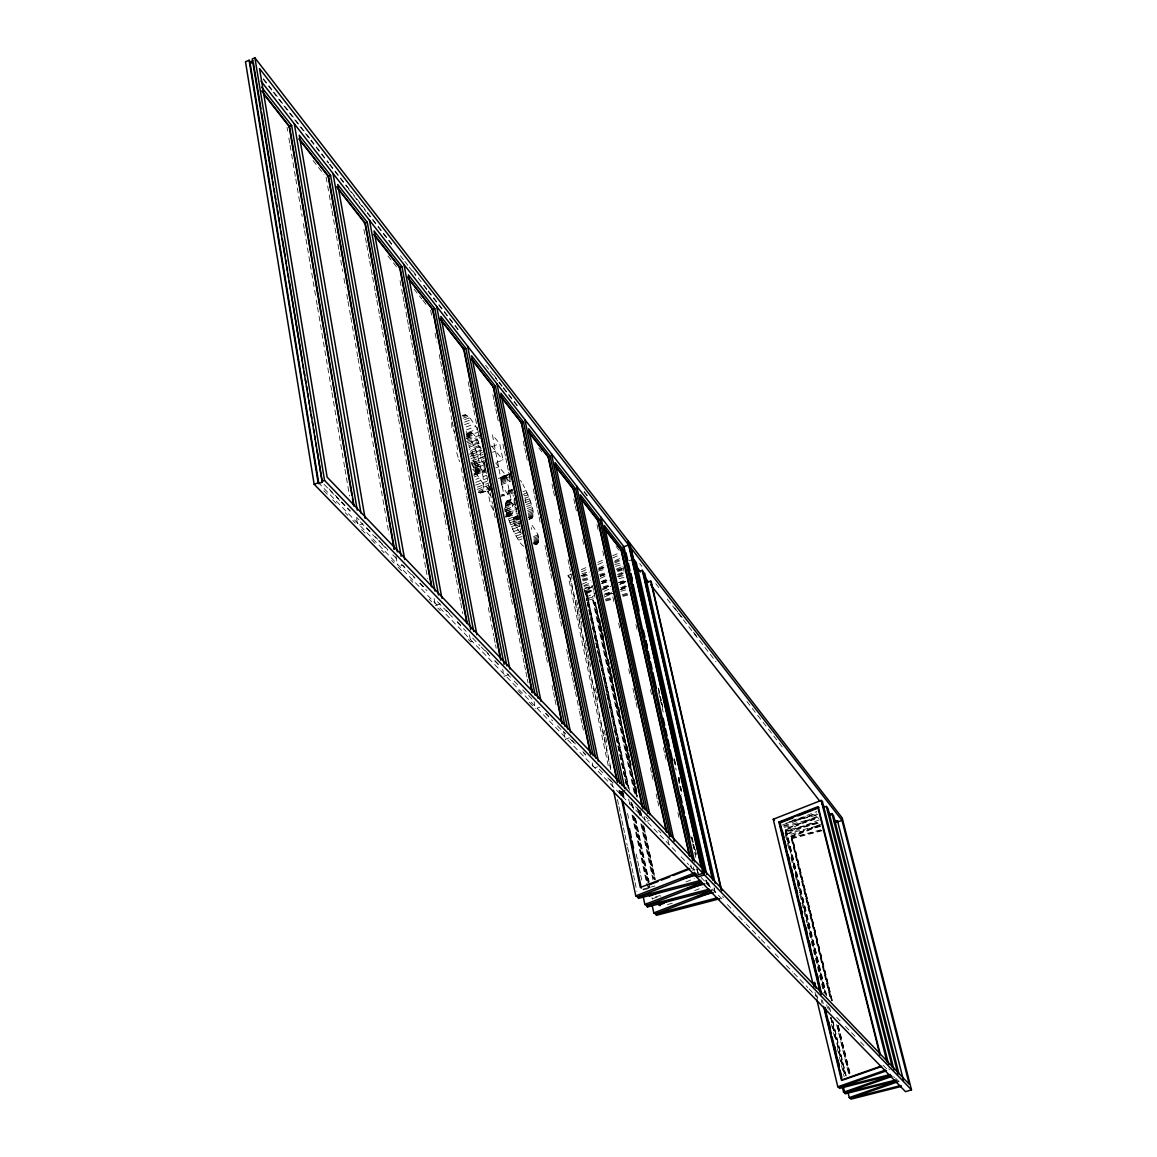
<?xml version="1.0" encoding="UTF-8"?>
<svg xmlns="http://www.w3.org/2000/svg" width="1157" height="1157" viewBox="0 0 1157 1157"><rect width="100%" height="100%" fill="white"/><g stroke="black" fill="none" stroke-linecap="round" stroke-linejoin="round"><path stroke-width="0.75" stroke-dasharray="5 3.75" d="M475.758 472.013L485.477 468.44L485.405 469.453L484.306 471.521L474.558 475.108L475.758 472.013L474.876 464.131L468.773 445.604L478.448 442.017L479.895 445.199L470.219 448.771M515.892 492.029L508.053 494.892L501.386 484.609L501.068 479.157L502.08 476.641L512.768 472.823M523.962 546.205C516.817 544.773 492.434 486.533 514.648 505.247M491.739 485.882L476.93 491.277L480.459 492.983L483.308 490.337L483.12 476.583L476.395 451.794L466.141 429.999L475.787 426.412L477.349 429.088L467.703 432.66M466.372 438.561L469.641 437.346C468.599 426.528 477.552 437.91 478.448 442.017M535.503 544.123L537.094 544.137C541.953 537.976 535.069 529.443 531.555 524.685L531.439 529.371M504.741 509.138C511.553 520.867 515.01 512.161 511.799 503.425L506.159 475.585L495.702 462.93M528.431 517.28C541.245 521.33 524.916 488.196 522.805 484.147M508.053 494.892L508.545 490.742L512.016 493.692M451.794 422.522L451.808 427.512L454.484 431.995M520.578 532.712C517.063 529.356 508.675 518.018 517.034 516.239M496.7 462.352L503.006 460.023L499.694 443.738L492.405 434.757L504.119 495.963L501.733 494.632M462.511 415.493C468.484 412.311 472.649 422.71 475.787 426.412M608.235 765.645L568.044 575.55L571.341 574.089M581.248 569.692L587.857 566.771M597.764 562.389L604.359 559.453M612.617 555.794L619.226 552.872M581.407 571.847L588.002 568.926M597.894 564.544L604.489 561.622M612.733 557.963L619.342 555.042M581.103 575.665L589.188 572.093M598.878 567.812L605.328 564.949M615.018 560.668L619.877 558.527M581.942 576.316L588.523 573.568M598.097 569.186L606.282 565.715M614.237 562.042L620.817 559.294M582.911 577.068L589.361 574.219M599.051 569.938L605.501 567.089M615.177 562.808L620.022 560.668M582.087 584.227L590.287 580.612M600.121 576.287L606.673 573.395M616.507 569.056L621.425 566.887M583.866 585.616L592.066 582.014M600.252 578.399L606.789 575.521M618.257 570.473L623.16 568.304M583.735 589.361L591.748 585.832M601.38 581.595L607.787 578.775M617.404 574.552L623.825 571.732M592.586 586.483L584.574 590.012L586.83 600.584M602.204 582.246L608.611 579.44M623.03 573.091L618.228 575.203L623.146 573.178M592.702 586.57L584.69 590.099L586.946 600.671M602.32 582.347L608.727 579.527M585.514 590.735L593.527 587.221M601.539 583.707L609.551 580.178M617.549 576.663L623.97 573.843M586.151 597.055L594.279 593.483M602.421 589.925L610.549 586.353M618.691 582.781L625.185 579.932M629.524 790.303L587.915 598.415L594.409 595.566M604.156 591.285L610.665 588.436M620.412 584.169L626.92 581.32M604.214 594.958L612.458 591.357M620.702 587.742L625.648 585.587M611.619 592.717L605.024 595.595L611.735 592.803M626.443 586.223L619.863 589.115L626.559 586.324M604.316 597.055L612.545 593.454L603.983 595.913M620.774 589.839L627.369 586.961M782.465 825.028L816.943 811.491M783.708 825.91L816.524 813.038M816.668 816.596L784.793 829.077L786.037 829.959L826.185 994.948M817.319 817.073L785.372 829.497L825.172 992.851M786.037 829.959L817.883 817.493M819.301 819.865L785.039 833.271L786.717 835.267L820.805 826.286M825.389 994.297L786.268 834.139L818.881 821.398M829.8 996.683L790.607 836.034L820.631 824.305M819.604 825.433L791.186 836.439L830.798 998.766M790.607 836.034L791.836 836.901L820.168 825.838M686.014 881.894L694.33 878.655M694.619 890.586L702.863 887.39M462.424 415.999L465.664 414.785M463.567 416.636L466.806 415.421M463.234 418.241L468.079 416.433M464.68 419.644L469.525 417.836M464.666 422.074L471.116 419.673M464.608 424.677L472.663 421.683M466.184 426.933L474.225 423.939M466.155 434.15L471.029 432.342M466.835 434.049L470.089 432.848M466.604 434.265L471.463 432.458M467.11 434.54L471.969 432.732M466.531 434.83L469.785 433.615M467.688 435.003L472.562 433.195M466.372 435.885L469.626 434.67M466.734 436.247L478.882 431.937M466.329 437.144L469.583 435.943M467.486 437.086L473.951 434.685M466.618 438.648L474.703 435.639M467.37 439.718L480.401 434.945M466.517 441.482L476.207 437.896M467.269 442.755L476.959 439.168M472.244 441.656L481.876 438.084M468.021 444.129L477.711 440.542M473.69 444.91L483.308 441.352M469.496 447.152L479.186 443.565M475.079 448.323L483.091 445.358M470.928 450.521L480.603 446.935M471.608 452.315L481.283 448.742M469.438 454.209L472.707 452.994L472.085 450.955L469.12 449.278M476.395 451.794L484.407 448.829M491.855 446.631L499.694 443.738M472.244 454.166L481.919 450.594M470.161 456.379L473.43 455.164L472.707 452.994M472.851 456.06L482.541 452.488M477.653 455.323L480.849 454.137M471 458.62L474.269 457.42L479.967 468.296L484.306 471.521M473.43 458.013L483.105 454.441M492.549 452.3L495.717 451.129M471.926 460.891L483.64 456.437M478.81 458.881L486.822 455.93M470.899 462.829L475.802 461.021M474.442 462.048L484.132 458.476M471.521 464.145L476.424 462.337M474.876 464.131L484.566 460.558M479.895 462.482L483.105 461.296M472.172 465.432L477.074 463.624M472.851 466.676L477.754 464.883M475.238 466.097L484.928 462.525M473.56 467.876L478.463 466.069M475.498 467.862L485.202 464.29M480.878 466.069L484.089 464.883M472.663 469.612L479.2 467.211M475.672 469.438L485.376 465.866M473.43 470.697L479.967 468.296M475.758 470.812L485.477 467.254M474.225 471.694L480.762 469.294M474.948 472.49L481.471 470.089M475.672 473.025L485.405 469.453M474.008 473.705L482.151 470.711M474.63 474.168L485.246 470.263M473.575 475.05L485 470.899M474.095 475.165L484.696 471.304M495.688 467.92L498.869 466.763M482.512 473.199L485.723 472.027M474.327 476.843L477.624 475.643L483.814 484.725L489.18 489.194M475.831 479.345L479.114 478.145M483.12 476.583L486.33 475.397M359.465 525.032L362.821 523.803M475.715 482.324L480.647 480.517M483.554 479.649L486.779 478.477M475.657 485.116L482.209 482.715M483.828 482.411L487.039 481.24M502.08 476.641L512.059 472.866M498.262 478.477L511.004 473.806M503.396 476.265L512.045 473.647M501.371 477.769L510.772 474.327M477.262 487.111L491.985 481.919M501.183 478.405L510.599 474.963M501.068 479.157L510.483 475.715M504.235 476.51L506.26 477.884L509.384 476.742M501.01 480.01L510.425 476.568M477.147 489.382L485.333 486.388M483.872 487.01L491.942 484.06M500.995 480.994L510.425 477.537M501.068 482.079L510.497 478.622M501.198 483.279L510.627 479.837M478.231 492.202L491.392 487.372M501.386 484.609L510.83 481.153M479.417 492.766L492.52 487.965M480.459 492.983L491.899 488.804M481.384 492.839L491.132 489.281M493.215 509.803L490.496 504.683L487.82 491.19L491.031 490.004M508.285 490.886L511.987 489.585M508.082 491.161L512.349 489.7M507.923 491.768L515.747 488.919M507.865 492.593L515.689 489.744M501.053 495.384L504.25 494.213M507.894 493.634L515.733 490.785M501.068 496.469L504.264 495.312M523.007 491.667L526.102 490.539M524.02 493.923L527.115 492.795M506.549 501.082L516.861 497.148M506.231 501.574L516.441 497.843M505.971 502.21L517.121 498.146M524.844 495.919L527.939 494.791M505.797 503.006L515.27 499.564M505.71 503.975L515.574 500.403M505.696 505.088L515.169 501.632M525.64 497.929L528.72 496.801M505.45 505.739L511.799 503.425M505.768 506.347L515.255 502.89M524.83 500.504L529.458 498.826M504.235 508.342L515.4 504.307M506.144 509.297L515.632 505.855L514.417 500.489M504.524 510.194L512.479 507.301M525.509 502.528L530.137 500.851M506.448 510.989L515.95 507.533L516.384 509.485L506.882 512.927M504.727 511.842L512.681 508.964M526.131 504.539L530.759 502.861M506.433 512.739L512.797 510.425M526.695 506.535L531.323 504.857M506.448 514.012L512.826 511.698M505.566 515.067L508.776 513.91M506.39 515.096L512.768 512.782M507.373 514.908L516.875 511.452M506.404 515.733L509.615 514.561M506.245 515.993L512.623 513.679M527.187 508.502L531.83 506.809M505.551 516.731L510.367 514.995M506.014 516.687L512.392 514.373M505.638 517.193L512.03 514.879M507.909 516.89L517.425 513.448M527.606 510.411L532.249 508.733M508.516 518.871L518.032 515.429M527.925 512.001L532.567 510.324M513.607 517.555L521.474 514.72M513.433 517.946L521.301 515.096M513.882 517.381L517.931 516.485M513.39 518.538L521.257 515.689M528.156 513.462L532.798 511.784M509.181 520.852L518.683 517.41M513.448 519.348L521.33 516.499M528.315 514.778L532.958 513.101M513.636 520.39L521.503 517.541M528.402 515.95L533.044 514.272M509.875 522.819L519.392 519.377M513.968 521.807L517.121 520.679M528.402 516.991L533.059 515.299M528.344 517.873L533.001 516.196M514.417 523.253L517.569 522.111M510.627 524.772L520.144 521.33M529.761 518.061L532.871 516.933M529.544 518.64L532.654 517.526M529.255 519.103L532.365 517.974M528.908 519.421L532.018 518.293M514.966 524.671L522.848 521.821M511.423 526.681L520.925 523.253M515.603 526.073L518.741 524.931M516.311 527.418L519.464 526.29M512.508 529.139L522.024 525.712M513.665 531.526L523.166 528.098M514.865 533.84L524.367 530.412M516.109 536.053L524.02 533.203M517.396 538.15L525.307 535.301M518.712 540.117L521.865 538.988M533.507 536.559L538.179 534.881M533.739 537.962L538.395 536.284M533.883 539.263L538.555 537.586M533.97 540.435L538.641 538.757M533.984 541.505L538.656 539.827M533.941 542.445L538.612 540.767M533.84 543.269L538.511 541.592M533.666 543.978L538.352 542.3M535.011 544.007L538.135 542.893M534.563 544.802L537.687 543.674M435.422 605.574L440.166 603.882M468.325 639.474L470.754 641.976L473.849 640.891M508.559 674.705L504.062 676.281L502.688 669.194M536.964 708.142L539.885 707.144M569.49 737.79L565.209 739.251L567.653 741.767M594.741 767.756L597.533 766.816M625.17 790.376L621.107 791.735L623.522 794.237M646.691 821.354L649.352 820.472M692.378 870.209L694.909 869.384M581.942 573.626L588.855 571.717M599.225 568.868L606.138 566.959M614.772 564.573L621.685 562.664M628.584 560.769L633.776 559.337M581.045 575.853L587.944 573.944M598.299 571.095L605.198 569.201M615.553 566.337L622.452 564.442M582.26 579.238L590.894 576.851M599.528 574.479L608.163 572.108M616.797 569.721L623.695 567.827M582.636 580.047L589.593 578.269M599.904 575.304L606.861 573.51M617.158 570.546L624.115 568.767M583.085 580.988L589.983 579.078M600.324 576.229L607.223 574.335M617.578 571.486L622.741 570.054M584.097 586.368L590.952 584.473M601.235 581.653L608.09 579.758M618.359 576.938L625.214 575.043M584.921 588.089L593.469 585.731M602.03 583.374L608.871 581.494M619.14 578.674L624.274 577.256M628.41 788.655L586.122 591.473L592.977 589.578M603.26 586.758L608.394 585.341M618.662 582.521L625.518 580.64M586.512 592.268L593.353 590.388L586.556 592.384M603.621 587.568L610.462 585.688L603.679 587.684M625.865 581.45L619.024 583.33L625.923 581.566M586.122 591.473L586.946 593.179L593.787 591.299M602.334 588.956L610.882 586.599M619.443 584.256L626.284 582.376M587.915 598.415L594.712 596.549M604.894 593.743L611.691 591.878M620.195 589.549L626.993 587.684M588.711 600.107L593.801 598.704M620.947 591.256L627.745 589.39M605.212 599.283L612.01 597.417M622.206 594.626L628.989 592.76M605.632 600.194L612.429 598.328M622.611 595.537L629.394 593.671M605.993 600.975L612.791 599.124M622.958 596.332L629.741 594.467M792.314 820.313L817.536 813.646M789.161 821.73L817.768 814.268M786.037 823.234L817.956 814.803M783.868 826.3L818.216 817.232M784.316 827.429L818.635 818.375M826.792 995.888L786.427 830.437L817.753 822.179M786.63 830.972L817.97 822.786M818.158 823.321L786.876 831.565L786.427 830.437M786.268 834.139L820.4 825.158M832.114 1000.675L792.227 837.364L821.615 829.627M821.832 830.234L792.429 837.885L832.519 1001.658M822.02 830.755L792.661 838.478L792.227 837.364M642.8 889.169L654.876 886.002M643.22 889.935L648.397 888.576M660.372 895.576L651.825 897.818L652.591 899.22M652.23 898.57L660.777 896.328M667.459 904.528L672.535 903.183M524.989 502.456L525.784 501.386L524.815 497.033M893.45 1076.762L894.636 1077.442M888.735 1068.909L889.95 1069.603M514.793 517.627L517.844 519.797M533.406 542.807L534.52 543.631M568.044 575.55L570.69 578.702L611.098 769.448M506.26 477.884L509.948 482.035M323.859 490.684L327.633 494.574M332.652 499.752L337.685 504.929M345.22 512.696L347.736 515.284M352.769 520.462L355.286 523.051M361.548 529.516L366.552 534.664M371.556 539.813L375.316 543.689M381.564 550.125L384.066 552.699M391.572 560.436L394.074 563.011M401.595 570.748L397.834 566.872L402.708 565.108L405.21 567.697M410.359 579.773L412.861 582.361M429.146 599.124L431.662 601.712M437.852 608.09L440.296 610.607M517.902 690.527L521.662 694.402M529.212 702.169L535.503 708.648M318.03 482.281L628.323 802.394M629.582 803.696L676.05 851.653M681.083 856.831L688.617 864.612M689.876 865.899L693.636 869.789M701.026 877.411L711.078 887.781M712.336 889.068L722.373 899.437M727.406 904.615L733.683 911.094M738.701 916.286L744.978 922.765M746.236 924.053L760.048 938.313M761.306 939.6L770.099 948.668M775.118 953.86L780.136 959.037M786.427 965.517L792.704 971.996M793.962 973.283L807.774 987.543M809.032 988.83L817.811 997.913M836.656 1017.336L840.416 1021.226M845.449 1026.404L855.486 1036.773M860.519 1041.951L865.537 1047.143M883.124 1065.279L886.884 1069.169M895.677 1078.237L899.452 1082.128M328.993 488.789L340.274 500.46M341.517 501.748L350.296 510.83M356.558 517.324L359.06 519.912M366.552 527.679L370.298 531.555M375.287 536.718L377.775 539.292M379.033 540.579L387.754 549.618M392.744 554.782L396.475 558.657M411.458 574.161L415.204 578.037M420.193 583.2L425.183 588.378M446.24 610.173L449.885 613.948M457.16 621.497L463.234 627.774M485.217 650.538L488.905 654.356M495.051 660.719L498.739 664.537M528.604 695.473L533.623 700.65M546.061 713.522L548.519 716.082M563.329 731.412L565.787 733.957M571.934 740.321L575.593 744.11M582.897 751.674L585.341 754.205M609.609 779.326L613.239 783.087M645.736 816.741L648.137 819.228M324.119 484.378L340.172 500.995M341.416 502.268L350.05 511.22M360.391 521.908L380.335 542.546M381.579 543.833L387.797 550.284M401.378 564.327L414.77 578.182M419.629 583.215L426.933 590.764M437.505 601.727L452.43 617.173M457.405 622.321L466.112 631.332M472.649 638.086L479.996 645.693M481.225 646.951L489.801 655.831M494.69 660.907L499.593 665.969M506.968 673.605L513.028 679.868M514.229 681.126L517.873 684.886M522.718 689.905L527.563 694.923M545.424 713.406L552.641 720.883M557.457 725.858L561.073 729.59M570.17 739.005L576.157 745.209M583.359 752.657L585.746 755.145M599.355 769.231L602.956 772.948M607.758 777.923L613.76 784.128M635.583 806.718L640.414 811.708M658.507 830.437L660.951 832.968M484.016 463.885L481.89 461.339L478.781 445.647L481.963 449.495M491.494 445.98L503.006 460.023M313.084 160.577L323.931 174.374M388.014 255.986L397.719 268.337M414.076 289.149L421.799 298.998M422.912 300.401L426.224 304.624M538.829 448.005L542.055 452.127M616.131 546.437L619.443 550.645M263.478 78.763L305.506 132.853M306.605 134.27L309.931 138.536M311.031 139.968L328.733 162.747M329.832 164.164L366.335 211.138M367.434 212.555L391.775 243.867M412.789 270.912L422.739 283.725M423.838 285.157L427.164 289.424M428.264 290.841L458.129 329.282M493.518 374.825L497.944 380.523M499.043 381.94L502.369 386.207M503.469 387.638L517.844 406.136M584.198 491.537L587.525 495.803M655.802 583.678L659.128 587.958M674.647 607.931L677.973 612.212M679.072 613.644L682.399 617.925M693.491 632.185L696.818 636.466M263.203 79.24L272.054 90.622M273.153 92.054L309.671 139.014M310.77 140.431L328.472 163.209M329.586 164.627L347.288 187.405M348.387 188.822L366.089 211.601M367.203 213.018L391.529 244.329M400.38 255.711L403.706 259.992M404.805 261.41L408.132 265.676M409.231 267.108L415.869 275.641M423.621 285.605L426.933 289.872M428.047 291.289L457.912 329.716M485.578 365.308L488.89 369.575M490.004 370.992L497.741 380.957M498.855 382.388L502.167 386.655M503.281 388.072L517.656 406.57M584.039 491.971L587.366 496.237M639.676 563.531L641.875 566.366M667.314 599.08L715.952 661.659M746.901 701.475L782.277 746.988M520.462 480.357L521.648 482.194M490.221 495.543L487.82 491.19M466.083 431.344L469.641 437.346M512.855 494.936L513.621 496.252M477.624 475.643L471.275 462.438M722.691 896.415L723.356 897.803M595.826 603.766L595.031 602.088L637.145 797.274M523.658 494.227L524.28 495.63M898.063 1080.956L898.411 1081.882M473.43 455.164L474.269 457.42M458.881 459.531L459.662 461.686M458.158 457.405L456.263 451.273M838.304 1025.709L850.525 1075.345M838.116 1025.261L850.135 1074.434M791.836 836.901L831.883 1000.906M837.856 1025.333L849.773 1074.188M791.272 836.497L830.466 997.074M836.627 1024.625L848.978 1075.272M829.555 1007.646L830.639 1011.666M832.751 1020.373L846.215 1076.068M832.592 1021.284L845.839 1075.692M831.073 1017.393L845.261 1075.388M828.369 1006.532L829.222 1010.018M830.928 1017.798L845.377 1076.429M785.213 830.827L824.666 993.096M830.61 1017.524L845.029 1076.834M785.458 835.021L789.291 850.785M790.983 857.785L793.543 868.285M795.249 875.285L799.501 892.799M799.921 894.549L806.733 922.548M807.152 924.298L821.195 982.076M821.615 983.826L823.741 992.576M826.72 1004.826L827.573 1008.326M831.406 1024.09L834.804 1038.089M837.364 1048.589L844.162 1076.603M822.381 1000.255L823.22 1003.755M821.123 999.518L821.976 1003.018M816.712 994.861L817.551 998.361M815.034 992.373L815.873 995.873M714.086 887.564L715.286 892.828M714.129 888.576L714.925 892.09M708.764 883.037L709.559 886.551M707.838 882.458L708.634 885.973M706.638 880.202L707.824 885.467M706.088 880.607L706.927 884.208M705.756 879.942L706.551 883.456M679.043 777.258L679.824 780.773M695.256 849.397L696.442 854.676M658.434 688.053L661.197 700.347M661.587 702.111L662.773 707.375M674.618 760.091L675.804 765.356M678.566 777.663L682.124 793.471M692.002 837.408L693.188 842.672M693.578 844.436L695.95 854.98M658.362 688.343L661.124 700.636M661.515 702.4L662.701 707.665M674.141 758.587L675.717 765.601M678.479 777.894L682.037 793.702M691.9 837.596L693.086 842.86M693.477 844.61L695.053 851.639M658.68 692.624L659.866 697.902M660.271 699.667L663.149 712.047M673.808 759.513L676.18 770.07M678.147 778.849L679.333 784.128M679.723 785.892L681.589 794.599M691.177 836.873L692.363 842.137M692.754 843.901L695.921 857.959M697.411 869.919L698.206 873.434M696.832 868.386L698.741 876.109M696.832 869.37L697.96 873.578M693.361 866.998L694.157 870.527M690.83 864.872L691.626 868.386M622.972 566.467L624.144 571.746M635.916 624.491L637.088 629.77M650.422 689.543L651.608 694.822M663.366 747.567L664.552 752.845M664.942 754.595L666.114 759.874M677.886 812.619L679.058 817.898M667.893 839.534L669.05 844.827M596.983 524.598L598.14 529.877M602.783 551.007L603.94 556.286M612.834 596.781L614.005 602.059M618.648 623.189L619.805 628.482M628.699 668.977L629.856 674.256M632.951 688.343L634.108 693.622M634.499 695.386L635.656 700.665M636.046 702.429L637.203 707.708M650.35 767.583L651.521 772.862M651.897 774.626L653.069 779.905M656.149 793.991L657.321 799.27M657.697 801.034L658.868 806.313M644.218 816.509L645.36 821.788M573.785 498.913L574.928 504.206M575.318 505.971L576.461 511.264M582.55 539.495L583.692 544.788M592.456 585.37L593.599 590.663M593.989 592.427L595.132 597.721M599.702 618.894L600.845 624.187M601.221 625.951L602.363 631.245M602.754 632.995L603.896 638.288M608.466 659.461L609.609 664.754M609.985 666.519L611.127 671.812M611.518 673.576L613.036 680.634M618.749 707.101L621.049 717.687M627.137 745.918L628.28 751.211M628.67 752.976L629.813 758.269M630.189 760.033L631.332 765.327M634.383 779.442L635.526 784.735M635.902 786.5L637.044 791.793M596.578 607.309L637.391 796.363M640.443 810.493L641.585 815.801M643.885 826.402L655.325 879.407M595.45 602.985L637.174 796.305M640.588 812.127L641.354 815.642M644.001 827.949L655.007 878.915M640.183 811.346L640.935 814.861M643.22 825.404L654.978 879.927M636.552 796.652L594.423 601.365L592.673 600.02L634.022 791.966M639.59 810.724L640.718 816.003M643.003 826.561L654.385 879.334M593.613 600.743L635.728 796.117M638.765 810.189L639.893 815.468M641.788 824.276L653.56 878.843L641.672 824.203M593.498 600.642L635.598 796.03M638.635 810.117L639.778 815.396M637.435 807.817L638.953 814.861M640.848 823.668L653.748 883.543M632.546 804.39L633.689 809.669M635.569 818.476L649.178 881.88M586.946 593.179L628.743 788.799M631.765 802.915L632.966 807.76M635.236 818.317L649.916 887.52M631.433 802.741L632.604 807.065M634.455 816.828L649.974 887.998M585.905 592.5L627.427 786.268M630.825 802.119L631.577 805.634M634.224 817.97L648.571 884.903M587.279 602.349L595.638 641.209M595.971 642.93L626.964 787.642M633.009 815.671L648.513 888.229M587.206 602.349L588.349 607.627M588.725 609.392L589.853 614.685M590.229 616.435L595.522 641.108M595.898 642.873L597.026 648.166M597.402 649.93L598.531 655.209M598.907 656.974L605.704 688.704M606.08 690.469L607.223 695.747M607.599 697.512L614.396 729.228M614.772 730.993L615.9 736.286M616.276 738.05L623.073 769.767M623.449 771.531L624.578 776.824M624.954 778.589L626.848 787.396M632.879 815.598L648.368 887.853M628.641 799.183L629.784 804.477M632.04 815.049L647.139 885.582M623.03 792.314L624.158 797.592M627.542 813.472L628.67 818.766M636.191 854.04L637.319 859.318M637.695 861.083L638.823 866.376M639.199 868.14L640.327 873.434M640.703 875.198L641.831 880.491M622.582 791.981L624.071 799.024M622.524 792.921L623.695 798.316M622.148 792.212L623.276 797.506M621.526 791.576L622.654 796.869M620.803 791.388L621.555 794.917M620.557 790.94L621.801 796.32M619.704 790.39L620.817 795.683M618.908 790.405L619.66 793.933M551.976 484.002L553.089 489.281M553.465 491.045L554.593 496.324M559.438 519.189L560.552 524.468M568.015 559.655L569.143 564.934M569.519 566.699L570.632 571.977M571.008 573.727L572.122 579.006M576.605 600.121L577.719 605.4M578.095 607.165L579.223 612.443M579.585 614.193L580.713 619.472M581.089 621.237L582.202 626.515M585.182 640.588L586.31 645.866M586.686 647.631L587.799 652.895M588.175 654.66L589.289 659.938M589.665 661.703L590.779 666.982M595.262 688.082L597.88 700.404M604.214 730.313L605.342 735.592M605.718 737.356L607.584 746.149M617.462 799.487L618.59 804.78M618.966 806.545L620.08 811.838M620.456 813.617L621.584 818.91M621.96 820.675L623.073 825.968M623.449 827.732L624.578 833.04M624.954 834.804L627.195 845.405M627.571 847.17L628.685 852.463M629.061 854.228L630.189 859.535M630.565 861.3L631.679 866.593M632.055 868.357L633.183 873.665M633.559 875.43L634.672 880.723M635.048 882.487L636.914 891.324M569.851 576.953L610.665 769.665M611.952 783.246L612.704 786.76M592.254 762.94L592.977 766.469M523.268 441.179L524.367 446.472M524.743 448.236L525.842 453.53M526.204 455.294L527.303 460.587M533.189 488.833L534.288 494.126M534.65 495.89L535.749 501.183M536.125 502.948L537.224 508.241M537.586 510.006L538.685 515.299M539.061 517.063L540.16 522.357M544.933 545.309L546.032 550.602M546.393 552.366L547.492 557.66M547.868 559.424L548.968 564.717M549.329 566.482L550.443 571.775M550.804 573.539L551.903 578.833M554.839 592.962L555.938 598.256M556.315 600.02L557.414 605.313M557.775 607.078L558.874 612.371M559.25 614.136L560.35 619.429M560.711 621.193L561.81 626.487M566.583 649.439L567.682 654.732M568.058 656.496L569.157 661.79M569.519 663.554L572.093 675.905M572.455 677.669L573.568 682.963M573.93 684.727L575.029 690.035M575.405 691.799L579.064 709.443M579.44 711.208L580.539 716.501M580.901 718.266L582 723.559M582.376 725.323L583.475 730.617M563.763 732.179L564.847 737.486M492.896 394.739L493.967 400.033M494.328 401.797L495.413 407.076M495.76 408.84L496.845 414.134M497.206 415.884L498.277 421.177M502.948 444.086L504.018 449.379M504.38 451.143L505.45 456.422M505.811 458.186L506.882 463.48M507.243 465.23L508.328 470.523M508.69 472.287L509.76 477.566M515.863 507.533L516.933 512.826M517.295 514.576L518.365 519.869M518.726 521.633L519.811 526.912M520.158 528.677L521.243 533.97M525.9 556.879L526.985 562.172M527.346 563.936L534.52 599.181M534.881 600.946L535.951 606.225M536.313 607.989L546.003 655.571M546.35 657.335L547.435 662.628M552.091 685.537L553.176 690.816M553.538 692.58L554.608 697.873M554.97 699.638L556.04 704.917M534.086 701.576L534.794 705.105M468.18 381.853L469.236 387.161M469.597 388.926L470.653 394.233M471 396.012L472.056 401.32M472.403 403.084L473.459 408.392M473.82 410.171L478.043 431.402M478.391 433.181L479.446 438.489M484.031 461.498L485.087 466.806M485.434 468.571L486.49 473.893M486.837 475.657L492.477 503.975M492.824 505.754L493.88 511.061M494.227 512.826L495.283 518.134M500.214 542.922L506.911 576.548M507.258 578.312L508.313 583.634M508.661 585.399L509.716 590.706M510.078 592.471L511.134 597.793M511.481 599.557L512.537 604.865M514.648 615.495L515.704 620.803M516.065 622.567L517.121 627.875M517.468 629.654L522.747 656.193M523.094 657.971L524.15 663.279M524.511 665.044L525.567 670.351M525.914 672.13L526.97 677.438M527.317 679.202L528.026 682.746M430.65 310.25L431.677 315.557M435.104 333.259L436.825 342.11M439.226 354.505L440.253 359.813M440.6 361.577L441.627 366.885M441.96 368.664L444.707 382.808M445.055 384.587L446.081 389.895M446.428 391.659L447.455 396.967M447.802 398.746L451.91 419.977M452.257 421.755L453.284 427.063M453.631 428.828L454.658 434.135M455.005 435.914L456.379 442.986M456.711 444.751L457.738 450.059M461.18 467.761L466.314 494.314M466.661 496.078L467.688 501.386M468.035 503.165L472.157 524.396M472.49 526.16L473.531 531.468M473.864 533.247L474.891 538.555M475.238 540.319L479.36 561.564M479.707 563.329L480.733 568.637M481.066 570.415L482.44 577.488M482.787 579.252L483.814 584.574M484.161 586.339L485.868 595.19M488.283 607.57L493.764 635.887M494.111 637.666L495.138 642.974M495.485 644.738L496.165 648.282M469.424 634.889L470.754 641.976M400.062 280.732L402.723 294.89M403.055 296.655L404.053 301.977M404.386 303.741L407.062 317.915M407.394 319.679L408.392 324.987M408.725 326.766L411.4 340.925M411.733 342.703L412.731 348.011M413.063 349.776L415.739 363.949M416.072 365.713L417.07 371.035M417.402 372.8L420.078 386.973M420.41 388.738L421.408 394.045M421.741 395.824L424.417 409.983M424.749 411.762L425.747 417.07M426.08 418.834L428.741 433.007M429.088 434.772L430.086 440.094M430.418 441.858L433.08 456.032M433.412 457.796L434.425 463.104M434.757 464.883L436.088 471.955M436.42 473.734L437.418 479.041M439.429 489.671L440.427 494.979M440.759 496.758L441.757 502.066M443.767 512.681L444.765 518.003M445.098 519.768L446.761 528.619M448.092 535.705L451.765 555.186M452.098 556.951L456.104 578.211M456.437 579.975L460.443 601.221M460.775 602.999L462.786 613.615M434.121 598.473L435.09 603.809M363.891 229.346L366.48 243.52M366.812 245.298L369.401 259.486M369.719 261.251L372.308 275.438M372.641 277.217L375.23 291.39M375.548 293.169L376.517 298.477M376.849 300.256L379.438 314.444M379.756 316.208L382.345 330.396M382.663 332.175L385.252 346.348M385.585 348.127L388.173 362.3M388.492 364.079L391.08 378.267M391.413 380.031L398.21 417.258M398.529 419.036L401.117 433.224M401.45 434.989L404.039 449.176M404.357 450.941L406.946 465.128M407.264 466.907L422.811 552.005M423.129 553.769L425.718 567.957M426.051 569.721L427.671 578.587M395.94 556.199L397.516 565.093M326.1 177.137L327.344 184.238M327.662 186.017L328.921 193.118M329.224 194.897L331.726 209.099M332.045 210.878L336.108 233.96M336.427 235.739L338.929 249.955M339.247 251.734L342.689 271.259M343.947 278.374L345.509 287.254M346.767 294.355L347.707 299.677M348.011 301.456L349.269 308.557M349.573 310.336L350.513 315.673M350.831 317.437L357.715 356.515M358.034 358.294L362.098 381.376M362.416 383.155L369.3 422.233M369.618 424.012L372.438 439.993M372.742 441.772L375.258 455.974M375.562 457.753L376.502 463.075M376.82 464.854L378.079 471.955M378.382 473.734L389.027 534.129M356.587 518.538L357.802 525.64M287.052 127.415L287.659 130.972M288.86 138.102L289.771 143.439M290.074 145.218L291.275 152.348M291.578 154.127L295.498 177.267M295.802 179.046L297.002 186.176M297.306 187.955L302.136 216.431M303.351 223.561L304.248 228.898M304.551 230.677L309.989 262.726M310.278 264.505L316.02 298.332M316.324 300.111L317.22 305.462M317.524 307.241L318.739 314.357M319.028 316.136L328.993 374.897M329.297 376.676L331.712 390.921M332.016 392.7L343.47 460.356M343.774 462.135L344.685 467.471M344.988 469.265L349.515 495.963M849.209 1073.87L837.278 1025.001L849.122 1073.826"/><path stroke-width="1.5" d="M813.501 983.652C815.121 982.394 814.542 983.45 813.588 984.274M814.542 982.293L815.96 988.165M249.102 60.251L245.501 61.755L314.154 484.291L905.497 1091.658L911.499 1089.865L842.195 817.927L254.902 57.85L252.24 58.964L322.282 482.223L318.811 483.51L318.146 482.816L249.102 60.251L251.315 63.1M253.065 60.858L249.926 62.16L318.811 483.51M288.585 126.793L291.651 125.549L357.253 510.136M327.59 176.529L330.569 175.343L397.357 551.889M364.383 223.446L367.29 222.303L435.003 591.068M812.923 983.624L773.238 819.272L821.166 800.398L822.381 801.324L888.634 1064.368M820.139 992.301L778.878 822.034L817.71 806.776L818.939 807.687L797.925 815.945M818.375 807.268L779.471 822.453L821.239 994.456M778.878 822.034L780.136 822.931L793.066 817.854M688.994 868.444L640.342 887.491L621.569 799.212M649.583 884.715L658.087 881.518M661.327 880.13L669.831 876.919M673.056 875.531L689.818 868.965M399.136 267.773L401.971 266.674L470.74 629.697M613.441 790.274L635.772 895.88L694.648 872.899M696.427 874.027L637.623 896.964L635.772 895.88M649.41 896.154L661.052 891.628M642.988 895.648L644.868 904.485L701.605 882.429M703.369 883.529L646.691 905.555L644.868 904.485M658.29 904.673L671.494 899.553M659.128 905.164L664.075 903.255M652.288 905.873L653.806 912.931L711.757 890.514M711.83 892.235L655.6 913.972L653.806 912.931M432.024 309.729L434.801 308.659L504.105 664.407M463.205 349.472L465.909 348.445L535.228 695.4M492.781 387.19L495.427 386.207L564.992 726.365M314.154 484.291L318.146 482.816M321.603 481.529L324.553 480.43L911.499 1089.865M520.896 423.043L523.485 422.088L593.165 755.68M547.637 457.145L550.168 456.22L619.863 783.491M573.12 489.642L575.593 488.746L645.23 809.871M597.417 520.636L599.847 519.768L669.729 836.728M622.987 547.044L628.67 545.034L701.258 867.316L327.127 477.132L259.53 68.552L628.67 545.034M620.629 550.226L623.001 549.373L692.681 860.62M880.94 1066.147L841.414 1080.06L823.553 1006.344M843.641 1079.799L881.591 1066.523M816.712 999.359L837.813 1086.785L885.336 1070.109M886.551 1070.789L839.085 1087.45L837.813 1086.785M842.31 1086.987L843.583 1092.237L890.789 1075.721M843.583 1092.237L844.827 1092.902L892.004 1076.386M847.994 1092.367L849.267 1097.617L896.169 1081.245M897.369 1081.911L850.511 1098.253L849.267 1097.617M837.769 821.817L842.036 820.443L909.228 1084.21L703.615 869.775L631.042 548.085L842.036 820.443M696.789 877.295L704.411 874.837L629.495 542.647M638.924 571.283L642.352 570.329L643.09 572.079L713.059 880.419M645.678 582.55L650.769 581.147L651.492 582.868L721.751 890.774M822.931 807.369L826.387 806.458L828.007 808.541L894.043 1069.979M828.528 814.514L831.97 813.602L833.561 815.656L898.946 1073.768M834.038 821.557L837.451 820.66L837.842 821.788M680.764 879.19L696.297 875.111M700.78 880.39L637.623 896.964L638.418 898.382L701.504 881.836M687.735 888.388L704.844 883.905M709.169 889.169L646.691 905.555L647.472 906.943L711.598 890.138M697.975 896.53L713.233 892.539M717.528 897.76L655.6 913.972L656.352 915.332L719.914 898.7M890.384 1074.463L839.085 1087.45L839.49 1088.375L890.745 1075.403M843.569 1087.652L844.827 1092.902L895.778 1080.016M896.024 1080.956L845.232 1093.799L844.827 1092.902M900.985 1085.512L850.511 1098.253L850.901 1099.15L901.317 1086.409M815.121 983.609L814.08 983.132L814.673 986.559M773.238 819.272L774.51 820.168M643.09 572.079L644.796 573.482L715.185 883.268M704.324 872.016L633.776 559.337L636.263 562.533L706.782 874.533M261.699 87.238L291.651 125.549M330.569 175.343L299.244 135.253L365.091 518.293M367.29 222.303L337.728 184.498L404.704 559.54M401.971 266.674L374.044 230.937L441.916 598.256M434.801 308.659L408.363 274.845L476.901 634.687M465.909 348.445L440.846 316.396L509.89 669.021M495.427 386.207L471.651 355.792L541.028 701.431M523.485 422.088L500.88 393.178L570.473 732.077M550.168 456.22L528.662 428.712L598.357 761.089M575.593 488.746L555.1 462.54L624.794 788.611M599.847 519.768L580.308 494.762L649.916 814.759M623.001 549.373L604.33 525.509L674.184 841.37M637.305 567.682L640.631 571.948M645.085 577.632L648.426 581.899M650.639 584.748L819.662 800.948M821.889 803.782L824.117 806.631M827.457 810.898L830.784 815.164M834.125 819.431L836.352 822.28M261.728 90.984L289.496 126.417L353.999 505.667M299.273 138.883L328.487 176.182L394.45 549.17M336.745 186.725L365.25 223.113L431.807 586.541M374.174 234.495L399.989 267.441L467.24 623.377M407.495 277.015L432.863 309.396L500.967 659.823M440.007 318.537L464.015 349.168L532.48 692.566M471.926 359.263L493.576 386.901L562.273 723.53M500.113 395.246L521.662 422.753L590.837 754.581M527.939 430.751L548.404 456.87L617.592 782.363M554.42 464.564L573.858 489.382L642.988 808.729M580.756 498.161L598.155 520.375L666.736 832.042M604.851 528.923L621.338 549.965L689.717 855.92M263.637 93.934L288.079 125.13M298.969 139.014L328.183 176.298L394.132 549.286M337.54 188.244L364.961 223.214L431.489 586.657M373.885 234.596L399.7 267.556L466.604 621.714M410.518 281.353L432.588 309.512L500.663 659.938M439.732 318.638L463.74 349.269L532.191 692.667M471.651 359.364L493.316 387.002L561.984 723.631M500.923 396.721L521.417 422.855L590.2 752.903M527.679 430.852L548.143 456.972L616.941 780.7M555.244 466.04L573.612 489.469L642.337 807.051M580.51 498.262L597.909 520.462L666.475 832.129M604.605 529.009L621.092 550.052L689.456 856.006M261.019 81.106L623.941 546.711L694.605 861.922M837.451 820.66L903.472 1080.291M831.97 813.602L897.846 1073.913M826.387 806.458L892.409 1067.549M821.166 800.398L886.971 1061.938M818.288 807.196L880.087 1053.665M817.71 806.776L879.956 1055.083M782.248 830.422L783.94 837.437M784.793 840.937L786.066 846.201M788.192 854.965L789.464 860.229M791.59 868.994L793.297 876.008M796.276 888.272L797.549 893.537M799.675 902.301L802.235 912.815M805.634 926.844L806.906 932.108M809.032 940.872L810.305 946.122M813.718 960.151L814.991 965.415M817.117 974.18L818.389 979.429M825.201 1007.487L826.474 1012.737M828.6 1021.501L830.307 1028.515M834.559 1046.044L835.831 1051.308M837.957 1060.072L839.23 1065.337M780.136 822.931L784.822 842.224M785.675 845.738L802.264 914.131M803.103 917.631L805.662 928.16M806.516 931.674L813.747 961.481M814.6 964.996L820.978 991.289M825.23 1008.832L831.189 1033.389M832.042 1036.889L839.273 1066.711M840.112 1070.211L841.819 1077.225M824.565 1008.441L842.079 1080.421M813.617 984.014L814.181 986.747M650.769 581.147L721.071 889.371M642.352 570.329L712.379 879.031M634.528 561.116L704.642 871.713M628.034 540.753L702.964 873.333L695.328 875.806L694.547 872.277M630.927 573.597L632.112 578.89M645.953 640.631L647.153 645.91M626.024 552.872L627.6 559.916M628.396 563.43L629.972 570.459M630.767 573.988L632.344 581.016M633.125 584.545L639.054 610.939M643.393 630.29L644.97 637.319M645.765 640.848L647.341 647.877M648.122 651.405L649.713 658.434M650.494 661.963L652.071 668.992M652.866 672.521L656.424 688.357M663.135 718.266L664.711 725.294M665.492 728.823L667.068 735.852M667.864 739.381L669.44 746.41M670.236 749.938L672.607 760.496M680.49 795.683L682.08 802.712M682.861 806.241L684.438 813.27M685.233 816.799L689.962 837.899M600.873 517.136L671.393 836.497M576.736 486.157L647.819 813.443M659.316 902.214L660.083 905.729M551.426 453.689L622.22 785.516M646.72 903.415L647.472 906.943M629.422 828.614L631.288 837.437M632.04 840.965L633.544 848.009M622.799 801.526L641.325 888.07M524.859 419.615L595.681 758.009M496.946 383.806L567.682 728.953M467.587 346.117L538.121 698.293M436.637 306.431L506.838 665.853M403.995 264.548L473.705 631.491M369.502 220.293L438.532 595.002M333.014 173.478L401.132 556.257M294.326 123.842L360.998 513.144M289.192 126.547L332.175 379.366M332.782 382.938L351.844 495.095M352.451 498.667L353.666 505.783M254.902 57.85L324.553 480.43M253.354 62.637L260.947 108.859M261.525 112.417L272.343 178.207M272.922 181.75L273.5 185.308M274.093 188.866L274.672 192.424M275.25 195.981L275.843 199.539M276.422 203.097L277.015 206.64M277.593 210.198L278.172 213.756M278.765 217.314L279.343 220.871M279.936 224.429L280.515 227.987M281.093 231.53L281.686 235.088M282.265 238.646L285.186 256.435M285.765 259.978L286.358 263.536M286.936 267.093L287.529 270.651M288.107 274.209L288.686 277.767M289.279 281.325L302.425 361.317M303.004 364.874L303.582 368.432M304.175 371.99L304.754 375.548M305.332 379.106L305.925 382.663M306.504 386.221L307.097 389.764M307.675 393.322L308.254 396.88M308.847 400.438L309.425 403.995M310.018 407.553L310.597 411.111M311.175 414.654L311.768 418.212M312.347 421.77L312.94 425.328M313.518 428.885L314.097 432.443M314.69 436.001L315.268 439.544M315.847 443.102L316.44 446.66M317.018 450.218L322.282 482.223"/></g></svg>
